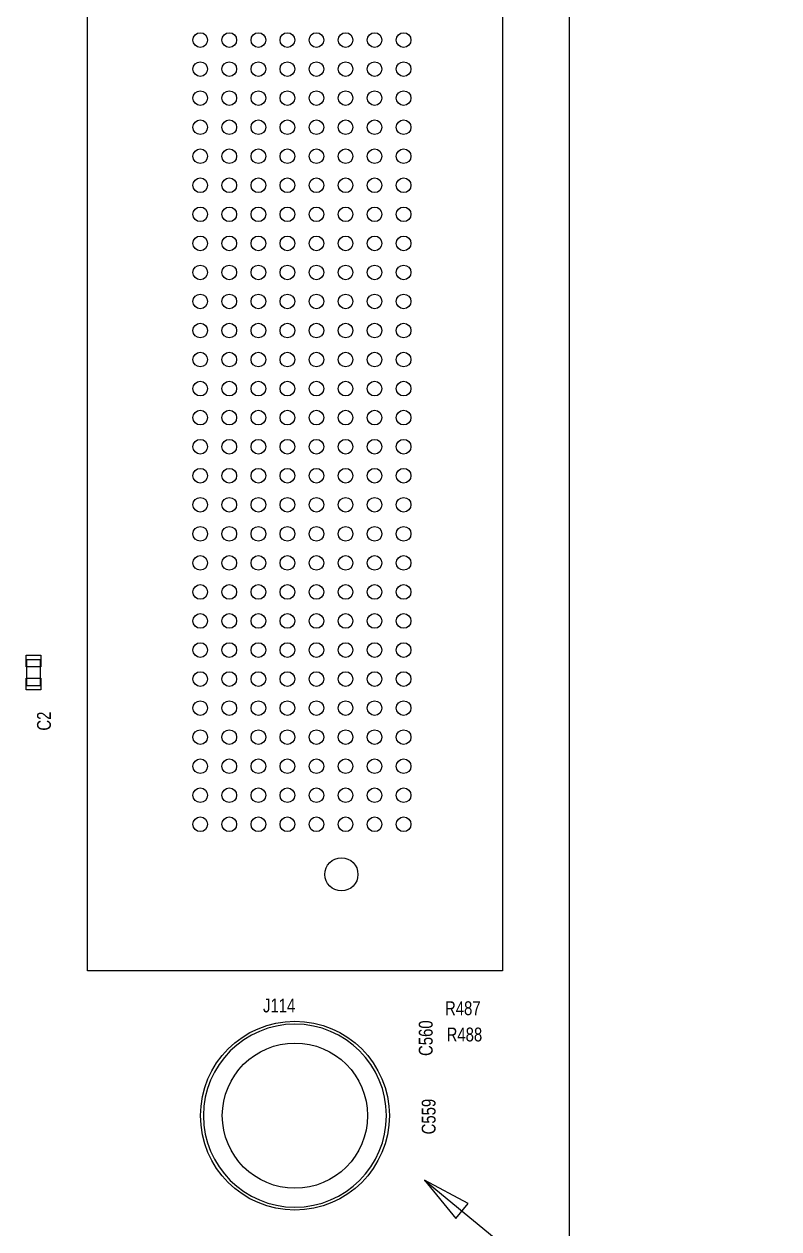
# Model space of a CAD drawing. Extents: x -13164 to 30582, y -10288 to 18382.
# Drawn here: x -322 to 1627, y 1308 to 4419 of the extents above; entities that cross this region are included whole.
import ezdxf

# ---------------------------------------------------------------- set-up
doc = ezdxf.new("R2010")
doc.units = 0
doc.layers.add('DF_ASSEMBLY_NOTES', color=2, linetype='CONTINUOUS')

# ---------------------------------------------------------------- blocks, each defined once
blk = doc.blocks.new('FIGURE_CIRCLE')
blk.add_circle((0, 0), 0.5)
blk = doc.blocks.new('FIGURE_SQUARE')
blk.add_lwpolyline([(-0.5, -0.5), (-0.5, 0.5), (0.5, 0.5), (0.5, -0.5)], close=True)

msp = doc.modelspace()

# ---------------------------------------------------------------- linework, layer by layer
at = {"layer": 'DF_ASSEMBLY_NOTES'}
for points in [[(-10724.7765, 14363.0372), (-10724.7765, -3353.4988), (1086.2415, -3353.4988), (1086.2415, 14363.0372), (-10724.7765, 14363.0372)], [(913.215, 5656.2362), (913.215, 1974.7412), (-158.055, 1974.7412), (-158.055, 5656.2362), (913.215, 5656.2362)], [(-315.42, 2777.7692), (-315.42, 2711.7692), (-279.42, 2711.7692), (-279.42, 2777.7692), (-315.42, 2777.7692)], [(712.0581, 1433.8724), (1626.8235, 680.5362)], [(824.5977, 1373.5804), (712.0581, 1433.8724), (792.8126, 1334.9836), (824.5977, 1373.5804)]]:
    msp.add_lwpolyline(points, dxfattribs=at)
msp.add_lwpolyline([(613.8, 1600.6292, 1), (141.36, 1600.6292, 1), (613.8, 1600.6292)], format="xyb", dxfattribs=at)

# ---------------------------------------------------------------- block references
for name, p, xscale, yscale in [('FIGURE_CIRCLE', (133.095, 4377.9962), 37.8, 37.8), ('FIGURE_CIRCLE', (208.095, 4377.9962), 37.8, 37.8), ('FIGURE_CIRCLE', (283.095, 4377.9962), 37.8, 37.8), ('FIGURE_CIRCLE', (358.095, 4377.9962), 37.8, 37.8), ('FIGURE_CIRCLE', (433.095, 4377.9962), 37.8, 37.8), ('FIGURE_CIRCLE', (508.095, 4377.9962), 37.8, 37.8), ('FIGURE_CIRCLE', (583.095, 4377.9962), 37.8, 37.8), ('FIGURE_CIRCLE', (658.095, 4377.9962), 37.8, 37.8), ('FIGURE_CIRCLE', (133.095, 4302.9962), 37.8, 37.8), ('FIGURE_CIRCLE', (208.095, 4302.9962), 37.8, 37.8), ('FIGURE_CIRCLE', (283.095, 4302.9962), 37.8, 37.8), ('FIGURE_CIRCLE', (358.095, 4302.9962), 37.8, 37.8), ('FIGURE_CIRCLE', (433.095, 4302.9962), 37.8, 37.8), ('FIGURE_CIRCLE', (508.095, 4302.9962), 37.8, 37.8), ('FIGURE_CIRCLE', (583.095, 4302.9962), 37.8, 37.8), ('FIGURE_CIRCLE', (658.095, 4302.9962), 37.8, 37.8), ('FIGURE_CIRCLE', (133.095, 4227.9962), 37.8, 37.8), ('FIGURE_CIRCLE', (208.095, 4227.9962), 37.8, 37.8), ('FIGURE_CIRCLE', (283.095, 4227.9962), 37.8, 37.8), ('FIGURE_CIRCLE', (358.095, 4227.9962), 37.8, 37.8), ('FIGURE_CIRCLE', (433.095, 4227.9962), 37.8, 37.8), ('FIGURE_CIRCLE', (508.095, 4227.9962), 37.8, 37.8), ('FIGURE_CIRCLE', (583.095, 4227.9962), 37.8, 37.8), ('FIGURE_CIRCLE', (658.095, 4227.9962), 37.8, 37.8), ('FIGURE_CIRCLE', (133.095, 4152.9962), 37.8, 37.8), ('FIGURE_CIRCLE', (208.095, 4152.9962), 37.8, 37.8), ('FIGURE_CIRCLE', (283.095, 4152.9962), 37.8, 37.8), ('FIGURE_CIRCLE', (358.095, 4152.9962), 37.8, 37.8), ('FIGURE_CIRCLE', (433.095, 4152.9962), 37.8, 37.8), ('FIGURE_CIRCLE', (508.095, 4152.9962), 37.8, 37.8), ('FIGURE_CIRCLE', (583.095, 4152.9962), 37.8, 37.8), ('FIGURE_CIRCLE', (658.095, 4152.9962), 37.8, 37.8), ('FIGURE_CIRCLE', (133.095, 4077.9962), 37.8, 37.8), ('FIGURE_CIRCLE', (208.095, 4077.9962), 37.8, 37.8), ('FIGURE_CIRCLE', (283.095, 4077.9962), 37.8, 37.8), ('FIGURE_CIRCLE', (358.095, 4077.9962), 37.8, 37.8), ('FIGURE_CIRCLE', (433.095, 4077.9962), 37.8, 37.8), ('FIGURE_CIRCLE', (508.095, 4077.9962), 37.8, 37.8), ('FIGURE_CIRCLE', (583.095, 4077.9962), 37.8, 37.8), ('FIGURE_CIRCLE', (658.095, 4077.9962), 37.8, 37.8), ('FIGURE_CIRCLE', (133.095, 4002.9962), 37.8, 37.8), ('FIGURE_CIRCLE', (208.095, 4002.9962), 37.8, 37.8), ('FIGURE_CIRCLE', (283.095, 4002.9962), 37.8, 37.8), ('FIGURE_CIRCLE', (358.095, 4002.9962), 37.8, 37.8), ('FIGURE_CIRCLE', (433.095, 4002.9962), 37.8, 37.8), ('FIGURE_CIRCLE', (508.095, 4002.9962), 37.8, 37.8), ('FIGURE_CIRCLE', (583.095, 4002.9962), 37.8, 37.8), ('FIGURE_CIRCLE', (658.095, 4002.9962), 37.8, 37.8), ('FIGURE_CIRCLE', (133.095, 3927.9962), 37.8, 37.8), ('FIGURE_CIRCLE', (208.095, 3927.9962), 37.8, 37.8), ('FIGURE_CIRCLE', (283.095, 3927.9962), 37.8, 37.8), ('FIGURE_CIRCLE', (358.095, 3927.9962), 37.8, 37.8), ('FIGURE_CIRCLE', (433.095, 3927.9962), 37.8, 37.8), ('FIGURE_CIRCLE', (508.095, 3927.9962), 37.8, 37.8), ('FIGURE_CIRCLE', (583.095, 3927.9962), 37.8, 37.8), ('FIGURE_CIRCLE', (658.095, 3927.9962), 37.8, 37.8), ('FIGURE_CIRCLE', (133.095, 3852.9962), 37.8, 37.8), ('FIGURE_CIRCLE', (208.095, 3852.9962), 37.8, 37.8), ('FIGURE_CIRCLE', (283.095, 3852.9962), 37.8, 37.8), ('FIGURE_CIRCLE', (358.095, 3852.9962), 37.8, 37.8), ('FIGURE_CIRCLE', (433.095, 3852.9962), 37.8, 37.8), ('FIGURE_CIRCLE', (508.095, 3852.9962), 37.8, 37.8), ('FIGURE_CIRCLE', (583.095, 3852.9962), 37.8, 37.8), ('FIGURE_CIRCLE', (658.095, 3852.9962), 37.8, 37.8), ('FIGURE_CIRCLE', (133.095, 3777.9962), 37.8, 37.8), ('FIGURE_CIRCLE', (208.095, 3777.9962), 37.8, 37.8), ('FIGURE_CIRCLE', (283.095, 3777.9962), 37.8, 37.8), ('FIGURE_CIRCLE', (358.095, 3777.9962), 37.8, 37.8), ('FIGURE_CIRCLE', (433.095, 3777.9962), 37.8, 37.8), ('FIGURE_CIRCLE', (508.095, 3777.9962), 37.8, 37.8), ('FIGURE_CIRCLE', (583.095, 3777.9962), 37.8, 37.8), ('FIGURE_CIRCLE', (658.095, 3777.9962), 37.8, 37.8), ('FIGURE_CIRCLE', (133.095, 3702.9962), 37.8, 37.8), ('FIGURE_CIRCLE', (208.095, 3702.9962), 37.8, 37.8), ('FIGURE_CIRCLE', (283.095, 3702.9962), 37.8, 37.8), ('FIGURE_CIRCLE', (358.095, 3702.9962), 37.8, 37.8), ('FIGURE_CIRCLE', (433.095, 3702.9962), 37.8, 37.8), ('FIGURE_CIRCLE', (508.095, 3702.9962), 37.8, 37.8), ('FIGURE_CIRCLE', (583.095, 3702.9962), 37.8, 37.8), ('FIGURE_CIRCLE', (658.095, 3702.9962), 37.8, 37.8), ('FIGURE_CIRCLE', (133.095, 3627.9962), 37.8, 37.8), ('FIGURE_CIRCLE', (208.095, 3627.9962), 37.8, 37.8), ('FIGURE_CIRCLE', (283.095, 3627.9962), 37.8, 37.8), ('FIGURE_CIRCLE', (358.095, 3627.9962), 37.8, 37.8), ('FIGURE_CIRCLE', (433.095, 3627.9962), 37.8, 37.8), ('FIGURE_CIRCLE', (508.095, 3627.9962), 37.8, 37.8), ('FIGURE_CIRCLE', (583.095, 3627.9962), 37.8, 37.8), ('FIGURE_CIRCLE', (658.095, 3627.9962), 37.8, 37.8), ('FIGURE_CIRCLE', (133.095, 3552.9962), 37.8, 37.8), ('FIGURE_CIRCLE', (208.095, 3552.9962), 37.8, 37.8), ('FIGURE_CIRCLE', (283.095, 3552.9962), 37.8, 37.8), ('FIGURE_CIRCLE', (358.095, 3552.9962), 37.8, 37.8), ('FIGURE_CIRCLE', (433.095, 3552.9962), 37.8, 37.8), ('FIGURE_CIRCLE', (508.095, 3552.9962), 37.8, 37.8), ('FIGURE_CIRCLE', (583.095, 3552.9962), 37.8, 37.8), ('FIGURE_CIRCLE', (658.095, 3552.9962), 37.8, 37.8), ('FIGURE_CIRCLE', (133.095, 3477.9962), 37.8, 37.8), ('FIGURE_CIRCLE', (208.095, 3477.9962), 37.8, 37.8), ('FIGURE_CIRCLE', (283.095, 3477.9962), 37.8, 37.8), ('FIGURE_CIRCLE', (358.095, 3477.9962), 37.8, 37.8), ('FIGURE_CIRCLE', (433.095, 3477.9962), 37.8, 37.8), ('FIGURE_CIRCLE', (508.095, 3477.9962), 37.8, 37.8), ('FIGURE_CIRCLE', (583.095, 3477.9962), 37.8, 37.8), ('FIGURE_CIRCLE', (658.095, 3477.9962), 37.8, 37.8), ('FIGURE_CIRCLE', (133.095, 3402.9962), 37.8, 37.8), ('FIGURE_CIRCLE', (208.095, 3402.9962), 37.8, 37.8), ('FIGURE_CIRCLE', (283.095, 3402.9962), 37.8, 37.8), ('FIGURE_CIRCLE', (358.095, 3402.9962), 37.8, 37.8), ('FIGURE_CIRCLE', (433.095, 3402.9962), 37.8, 37.8), ('FIGURE_CIRCLE', (508.095, 3402.9962), 37.8, 37.8), ('FIGURE_CIRCLE', (583.095, 3402.9962), 37.8, 37.8), ('FIGURE_CIRCLE', (658.095, 3402.9962), 37.8, 37.8), ('FIGURE_CIRCLE', (133.095, 3327.9962), 37.8, 37.8), ('FIGURE_CIRCLE', (208.095, 3327.9962), 37.8, 37.8), ('FIGURE_CIRCLE', (283.095, 3327.9962), 37.8, 37.8), ('FIGURE_CIRCLE', (358.095, 3327.9962), 37.8, 37.8), ('FIGURE_CIRCLE', (433.095, 3327.9962), 37.8, 37.8), ('FIGURE_CIRCLE', (508.095, 3327.9962), 37.8, 37.8), ('FIGURE_CIRCLE', (583.095, 3327.9962), 37.8, 37.8), ('FIGURE_CIRCLE', (658.095, 3327.9962), 37.8, 37.8), ('FIGURE_CIRCLE', (133.095, 3252.9962), 37.8, 37.8), ('FIGURE_CIRCLE', (208.095, 3252.9962), 37.8, 37.8), ('FIGURE_CIRCLE', (283.095, 3252.9962), 37.8, 37.8), ('FIGURE_CIRCLE', (358.095, 3252.9962), 37.8, 37.8), ('FIGURE_CIRCLE', (433.095, 3252.9962), 37.8, 37.8), ('FIGURE_CIRCLE', (508.095, 3252.9962), 37.8, 37.8), ('FIGURE_CIRCLE', (583.095, 3252.9962), 37.8, 37.8), ('FIGURE_CIRCLE', (658.095, 3252.9962), 37.8, 37.8), ('FIGURE_CIRCLE', (133.095, 3177.9962), 37.8, 37.8), ('FIGURE_CIRCLE', (208.095, 3177.9962), 37.8, 37.8), ('FIGURE_CIRCLE', (283.095, 3177.9962), 37.8, 37.8), ('FIGURE_CIRCLE', (358.095, 3177.9962), 37.8, 37.8), ('FIGURE_CIRCLE', (433.095, 3177.9962), 37.8, 37.8), ('FIGURE_CIRCLE', (508.095, 3177.9962), 37.8, 37.8), ('FIGURE_CIRCLE', (583.095, 3177.9962), 37.8, 37.8), ('FIGURE_CIRCLE', (658.095, 3177.9962), 37.8, 37.8), ('FIGURE_CIRCLE', (133.095, 3102.9962), 37.8, 37.8), ('FIGURE_CIRCLE', (208.095, 3102.9962), 37.8, 37.8), ('FIGURE_CIRCLE', (283.095, 3102.9962), 37.8, 37.8), ('FIGURE_CIRCLE', (358.095, 3102.9962), 37.8, 37.8), ('FIGURE_CIRCLE', (433.095, 3102.9962), 37.8, 37.8), ('FIGURE_CIRCLE', (508.095, 3102.9962), 37.8, 37.8), ('FIGURE_CIRCLE', (583.095, 3102.9962), 37.8, 37.8), ('FIGURE_CIRCLE', (658.095, 3102.9962), 37.8, 37.8), ('FIGURE_CIRCLE', (133.095, 3027.9962), 37.8, 37.8), ('FIGURE_CIRCLE', (208.095, 3027.9962), 37.8, 37.8), ('FIGURE_CIRCLE', (283.095, 3027.9962), 37.8, 37.8), ('FIGURE_CIRCLE', (358.095, 3027.9962), 37.8, 37.8), ('FIGURE_CIRCLE', (433.095, 3027.9962), 37.8, 37.8), ('FIGURE_CIRCLE', (508.095, 3027.9962), 37.8, 37.8), ('FIGURE_CIRCLE', (583.095, 3027.9962), 37.8, 37.8), ('FIGURE_CIRCLE', (658.095, 3027.9962), 37.8, 37.8), ('FIGURE_CIRCLE', (133.095, 2952.9962), 37.8, 37.8), ('FIGURE_CIRCLE', (208.095, 2952.9962), 37.8, 37.8), ('FIGURE_CIRCLE', (283.095, 2952.9962), 37.8, 37.8), ('FIGURE_CIRCLE', (358.095, 2952.9962), 37.8, 37.8), ('FIGURE_CIRCLE', (433.095, 2952.9962), 37.8, 37.8), ('FIGURE_CIRCLE', (508.095, 2952.9962), 37.8, 37.8), ('FIGURE_CIRCLE', (583.095, 2952.9962), 37.8, 37.8), ('FIGURE_CIRCLE', (658.095, 2952.9962), 37.8, 37.8), ('FIGURE_CIRCLE', (133.095, 2877.9962), 37.8, 37.8), ('FIGURE_CIRCLE', (208.095, 2877.9962), 37.8, 37.8), ('FIGURE_CIRCLE', (283.095, 2877.9962), 37.8, 37.8), ('FIGURE_CIRCLE', (358.095, 2877.9962), 37.8, 37.8), ('FIGURE_CIRCLE', (433.095, 2877.9962), 37.8, 37.8), ('FIGURE_CIRCLE', (508.095, 2877.9962), 37.8, 37.8), ('FIGURE_CIRCLE', (583.095, 2877.9962), 37.8, 37.8), ('FIGURE_CIRCLE', (658.095, 2877.9962), 37.8, 37.8), ('FIGURE_CIRCLE', (133.095, 2802.9962), 37.8, 37.8), ('FIGURE_CIRCLE', (208.095, 2802.9962), 37.8, 37.8), ('FIGURE_CIRCLE', (283.095, 2802.9962), 37.8, 37.8), ('FIGURE_CIRCLE', (358.095, 2802.9962), 37.8, 37.8), ('FIGURE_CIRCLE', (433.095, 2802.9962), 37.8, 37.8), ('FIGURE_CIRCLE', (508.095, 2802.9962), 37.8, 37.8), ('FIGURE_CIRCLE', (583.095, 2802.9962), 37.8, 37.8), ('FIGURE_CIRCLE', (658.095, 2802.9962), 37.8, 37.8), ('FIGURE_SQUARE', (-297.42, 2774.3027), 37.8015, 30.1185), ('FIGURE_CIRCLE', (133.095, 2727.9962), 37.8, 37.8), ('FIGURE_CIRCLE', (208.095, 2727.9962), 37.8, 37.8), ('FIGURE_CIRCLE', (283.095, 2727.9962), 37.8, 37.8), ('FIGURE_CIRCLE', (358.095, 2727.9962), 37.8, 37.8), ('FIGURE_CIRCLE', (433.095, 2727.9962), 37.8, 37.8), ('FIGURE_CIRCLE', (508.095, 2727.9962), 37.8, 37.8), ('FIGURE_CIRCLE', (583.095, 2727.9962), 37.8, 37.8), ('FIGURE_CIRCLE', (658.095, 2727.9962), 37.8, 37.8), ('FIGURE_SQUARE', (-297.42, 2715.2357), 37.8015, 30.1185), ('FIGURE_CIRCLE', (133.095, 2652.9962), 37.8, 37.8), ('FIGURE_CIRCLE', (208.095, 2652.9962), 37.8, 37.8), ('FIGURE_CIRCLE', (283.095, 2652.9962), 37.8, 37.8), ('FIGURE_CIRCLE', (358.095, 2652.9962), 37.8, 37.8), ('FIGURE_CIRCLE', (433.095, 2652.9962), 37.8, 37.8), ('FIGURE_CIRCLE', (508.095, 2652.9962), 37.8, 37.8), ('FIGURE_CIRCLE', (583.095, 2652.9962), 37.8, 37.8), ('FIGURE_CIRCLE', (658.095, 2652.9962), 37.8, 37.8), ('FIGURE_CIRCLE', (133.095, 2577.9962), 37.8, 37.8), ('FIGURE_CIRCLE', (208.095, 2577.9962), 37.8, 37.8), ('FIGURE_CIRCLE', (283.095, 2577.9962), 37.8, 37.8), ('FIGURE_CIRCLE', (358.095, 2577.9962), 37.8, 37.8), ('FIGURE_CIRCLE', (433.095, 2577.9962), 37.8, 37.8), ('FIGURE_CIRCLE', (508.095, 2577.9962), 37.8, 37.8), ('FIGURE_CIRCLE', (583.095, 2577.9962), 37.8, 37.8), ('FIGURE_CIRCLE', (658.095, 2577.9962), 37.8, 37.8), ('FIGURE_CIRCLE', (133.095, 2502.9962), 37.8, 37.8), ('FIGURE_CIRCLE', (208.095, 2502.9962), 37.8, 37.8), ('FIGURE_CIRCLE', (283.095, 2502.9962), 37.8, 37.8), ('FIGURE_CIRCLE', (358.095, 2502.9962), 37.8, 37.8), ('FIGURE_CIRCLE', (433.095, 2502.9962), 37.8, 37.8), ('FIGURE_CIRCLE', (508.095, 2502.9962), 37.8, 37.8), ('FIGURE_CIRCLE', (583.095, 2502.9962), 37.8, 37.8), ('FIGURE_CIRCLE', (658.095, 2502.9962), 37.8, 37.8), ('FIGURE_CIRCLE', (133.095, 2427.9962), 37.8, 37.8), ('FIGURE_CIRCLE', (208.095, 2427.9962), 37.8, 37.8), ('FIGURE_CIRCLE', (283.095, 2427.9962), 37.8, 37.8), ('FIGURE_CIRCLE', (358.095, 2427.9962), 37.8, 37.8), ('FIGURE_CIRCLE', (433.095, 2427.9962), 37.8, 37.8), ('FIGURE_CIRCLE', (508.095, 2427.9962), 37.8, 37.8), ('FIGURE_CIRCLE', (583.095, 2427.9962), 37.8, 37.8), ('FIGURE_CIRCLE', (658.095, 2427.9962), 37.8, 37.8), ('FIGURE_CIRCLE', (133.095, 2352.9962), 37.8, 37.8), ('FIGURE_CIRCLE', (208.095, 2352.9962), 37.8, 37.8), ('FIGURE_CIRCLE', (283.095, 2352.9962), 37.8, 37.8), ('FIGURE_CIRCLE', (358.095, 2352.9962), 37.8, 37.8), ('FIGURE_CIRCLE', (433.095, 2352.9962), 37.8, 37.8), ('FIGURE_CIRCLE', (508.095, 2352.9962), 37.8, 37.8), ('FIGURE_CIRCLE', (583.095, 2352.9962), 37.8, 37.8), ('FIGURE_CIRCLE', (658.095, 2352.9962), 37.8, 37.8), ('FIGURE_CIRCLE', (497.46, 2223.6662), 85.635, 85.635), ('FIGURE_CIRCLE', (497.46, 2223.6662), 85.635, 85.635), ('FIGURE_CIRCLE', (377.58, 1600.6292), 487.5, 487.5), ('FIGURE_CIRCLE', (377.58, 1600.6292), 375, 375)]:
    msp.add_blockref(name, p, dxfattribs=dict(at, xscale=xscale, yscale=yscale))

# ---------------------------------------------------------------- texts
at = {"layer": 'DF_ASSEMBLY_NOTES', "width": 0.802099}
for s, p in [('C2', (-252.42, 2594.7692)), ('C560', (733.08, 1754.7692)), ('C559', (740.58, 1552.2692))]:
    msp.add_text(s, height=35.831, rotation=90, dxfattribs=at).set_placement(p)
for s, p in [('J114', (295.08, 1867.2692)), ('R487', (764.91, 1860.1142)), ('R488', (769.08, 1792.2692))]:
    msp.add_text(s, height=35.831, dxfattribs=at).set_placement(p)

doc.saveas('drawing.dxf')
